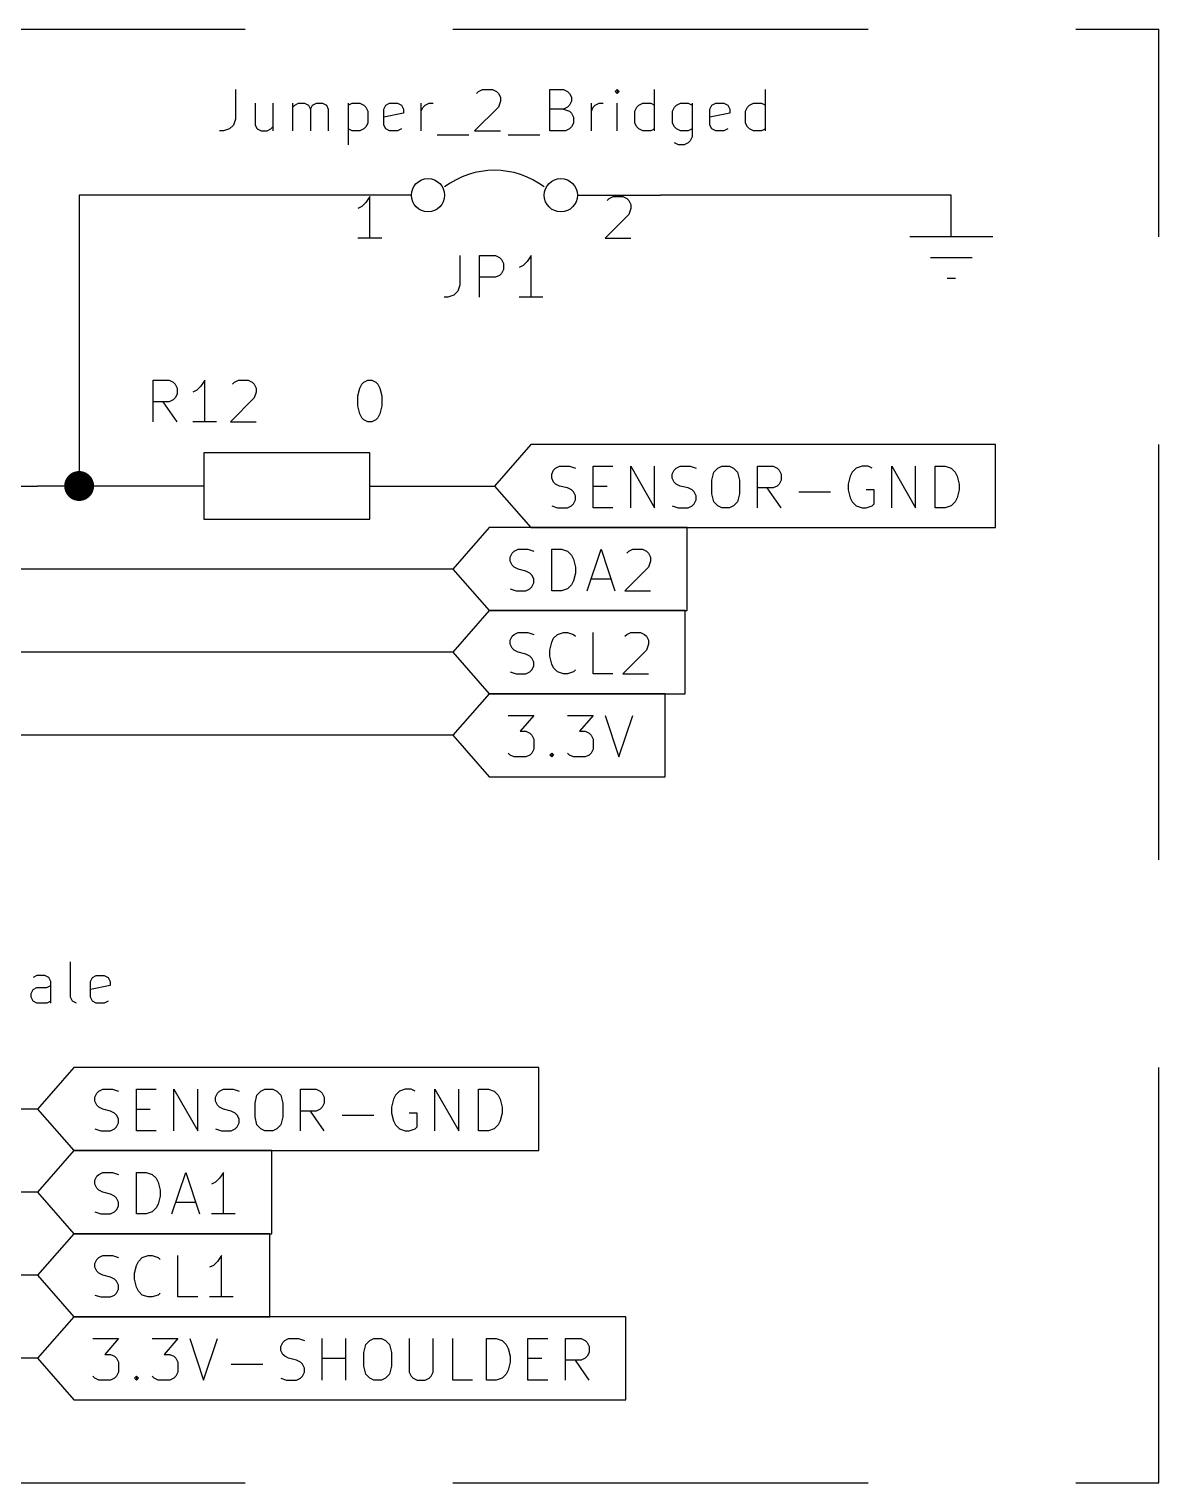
# Model space of a CAD drawing. Extents: x 0.4 to 16.1, y -11.3 to -0.4.
# Drawn here: x 4.84 to 6.2, y -4.05 to -2.3 of the extents above; entities that cross this region are included whole.
import ezdxf

# ---------------------------------------------------------------- set-up
doc = ezdxf.new("R2010")
doc.units = 0
doc.header["$MEASUREMENT"] = 0
doc.linetypes.add('DASHED', pattern=[0.75, 0.5, -0.25])
for name, color, linetype in [('BLUE3', 171, 'CONTINUOUS'), ('CYAN2', 4, 'CONTINUOUS'), ('GREEN3', 91, 'CONTINUOUS'), ('RED2', 1, 'CONTINUOUS'), ('RED3', 11, 'CONTINUOUS')]:
    doc.layers.add(name, color=color, linetype=linetype)

msp = doc.modelspace()

# ---------------------------------------------------------------- linework, layer by layer
at = {"layer": 'BLUE3', "linetype": 'DASHED'}
for p, q in [((3.85, -2.3), (6.2, -2.3)), ((6.2, -4.05), (6.2, -2.3)), ((3.85, -4.05), (6.2, -4.05))]:
    msp.add_line(p, q, dxfattribs=at)
at = {"layer": 'CYAN2', "linetype": 'CONTINUOUS'}
for p, q in [((5.08809, -2.37261), (5.08809, -2.40833)), ((5.37857, -2.37737), (5.38095, -2.375)), ((5.38095, -2.375), (5.38571, -2.37261)), ((5.38571, -2.37261), (5.39762, -2.37261)), ((5.39762, -2.37261), (5.40238, -2.375)), ((5.40238, -2.375), (5.40476, -2.37737)), ((5.40476, -2.37737), (5.40714, -2.38214)), ((5.46667, -2.42261), (5.46667, -2.37261)), ((5.46667, -2.37261), (5.48333, -2.37261)), ((5.48333, -2.37261), (5.48809, -2.375)), ((5.48809, -2.375), (5.49047, -2.37737)), ((5.49047, -2.37737), (5.49285, -2.38214)), ((5.54762, -2.37261), (5.54524, -2.375)), ((5.54524, -2.375), (5.54762, -2.37737)), ((5.55, -2.375), (5.54762, -2.37261)), ((5.54762, -2.37261), (5.54762, -2.37737)), ((5.54762, -2.37737), (5.55, -2.375)), ((5.59285, -2.42261), (5.59285, -2.37261)), ((5.72619, -2.42261), (5.72619, -2.37261)), ((5.1119, -2.38928), (5.1119, -2.41547)), ((5.13333, -2.38928), (5.13333, -2.42261)), ((5.15714, -2.42261), (5.15714, -2.38928)), ((5.15714, -2.39404), (5.15952, -2.39166)), ((5.15952, -2.39166), (5.16428, -2.38928)), ((5.16428, -2.38928), (5.17143, -2.38928)), ((5.17143, -2.38928), (5.17619, -2.39166)), ((5.17619, -2.39166), (5.17857, -2.39642)), ((5.17857, -2.39642), (5.18095, -2.39166)), ((5.17857, -2.39642), (5.17857, -2.42261)), ((5.18095, -2.39166), (5.18571, -2.38928)), ((5.18571, -2.38928), (5.19285, -2.38928)), ((5.19285, -2.38928), (5.19762, -2.39166)), ((5.19762, -2.39166), (5.2, -2.39642)), ((5.2, -2.39642), (5.2, -2.42261)), ((5.22381, -2.38928), (5.22381, -2.43928)), ((5.22381, -2.39166), (5.22857, -2.38928)), ((5.22857, -2.38928), (5.23809, -2.38928)), ((5.23809, -2.38928), (5.24285, -2.39166)), ((5.24285, -2.39166), (5.24524, -2.39404)), ((5.24524, -2.39404), (5.24762, -2.3988)), ((5.26667, -2.39642), (5.26905, -2.39166)), ((5.26667, -2.41547), (5.26667, -2.39642)), ((5.26905, -2.39166), (5.27381, -2.38928)), ((5.27381, -2.38928), (5.28333, -2.38928)), ((5.28333, -2.38928), (5.28809, -2.39166)), ((5.28809, -2.39166), (5.29047, -2.39642)), ((5.29047, -2.39642), (5.29047, -2.40119)), ((5.3119, -2.42261), (5.3119, -2.38928)), ((5.3119, -2.3988), (5.31428, -2.39404)), ((5.31428, -2.39404), (5.31667, -2.39166)), ((5.31667, -2.39166), (5.32143, -2.38928)), ((5.32143, -2.38928), (5.32619, -2.38928)), ((5.40476, -2.39404), (5.37619, -2.42261)), ((5.40714, -2.3869), (5.40476, -2.39404)), ((5.40714, -2.38214), (5.40714, -2.3869)), ((5.48333, -2.39642), (5.46667, -2.39642)), ((5.48809, -2.39404), (5.48333, -2.39642)), ((5.48333, -2.39642), (5.49047, -2.3988)), ((5.49047, -2.39166), (5.48809, -2.39404)), ((5.49285, -2.3869), (5.49047, -2.39166)), ((5.49285, -2.38214), (5.49285, -2.3869)), ((5.51667, -2.42261), (5.51667, -2.38928)), ((5.51667, -2.3988), (5.51905, -2.39404)), ((5.51905, -2.39404), (5.52143, -2.39166)), ((5.52143, -2.39166), (5.52619, -2.38928)), ((5.52619, -2.38928), (5.53095, -2.38928)), ((5.54762, -2.42261), (5.54762, -2.38928)), ((5.56905, -2.3988), (5.57143, -2.39404)), ((5.57143, -2.39404), (5.57381, -2.39166)), ((5.57381, -2.39166), (5.57857, -2.38928)), ((5.57857, -2.38928), (5.58809, -2.38928)), ((5.58809, -2.38928), (5.59285, -2.39166)), ((5.61428, -2.3988), (5.61667, -2.39404)), ((5.61667, -2.39404), (5.61905, -2.39166)), ((5.61905, -2.39166), (5.62381, -2.38928)), ((5.62381, -2.38928), (5.63333, -2.38928)), ((5.63333, -2.38928), (5.63809, -2.39166)), ((5.63809, -2.38928), (5.63809, -2.42976)), ((5.65952, -2.39642), (5.6619, -2.39166)), ((5.65952, -2.41547), (5.65952, -2.39642)), ((5.6619, -2.39166), (5.66667, -2.38928)), ((5.66667, -2.38928), (5.67619, -2.38928)), ((5.67619, -2.38928), (5.68095, -2.39166)), ((5.68095, -2.39166), (5.68333, -2.39642)), ((5.68333, -2.39642), (5.68333, -2.40119)), ((5.70238, -2.3988), (5.70476, -2.39404)), ((5.70476, -2.39404), (5.70714, -2.39166)), ((5.70714, -2.39166), (5.7119, -2.38928)), ((5.7119, -2.38928), (5.72143, -2.38928)), ((5.72143, -2.38928), (5.72619, -2.39166)), ((5.08809, -2.40833), (5.08571, -2.41547)), ((5.24762, -2.41309), (5.24524, -2.41785)), ((5.24762, -2.3988), (5.24762, -2.41309)), ((5.29047, -2.40119), (5.26667, -2.40594)), ((5.49047, -2.3988), (5.49285, -2.40119)), ((5.49285, -2.40119), (5.49524, -2.40594)), ((5.49524, -2.41309), (5.49285, -2.41785)), ((5.49524, -2.40594), (5.49524, -2.41309)), ((5.56905, -2.41309), (5.56905, -2.3988)), ((5.57143, -2.41785), (5.56905, -2.41309)), ((5.61428, -2.41309), (5.61428, -2.3988)), ((5.61667, -2.41785), (5.61428, -2.41309)), ((5.68333, -2.40119), (5.65952, -2.40594)), ((5.70238, -2.41309), (5.70238, -2.3988)), ((5.70476, -2.41785), (5.70238, -2.41309)), ((5.07381, -2.42261), (5.06905, -2.42261)), ((5.08095, -2.42023), (5.07381, -2.42261)), ((5.08571, -2.41547), (5.08095, -2.42023)), ((5.1119, -2.41547), (5.11428, -2.42023)), ((5.11428, -2.42023), (5.11905, -2.42261)), ((5.11905, -2.42261), (5.12619, -2.42261)), ((5.12619, -2.42261), (5.13095, -2.42023)), ((5.13095, -2.42023), (5.13333, -2.41785)), ((5.22857, -2.42261), (5.22381, -2.42023)), ((5.23809, -2.42261), (5.22857, -2.42261)), ((5.24285, -2.42023), (5.23809, -2.42261)), ((5.24524, -2.41785), (5.24285, -2.42023)), ((5.26905, -2.42023), (5.26667, -2.41547)), ((5.27381, -2.42261), (5.26905, -2.42023)), ((5.28333, -2.42261), (5.27381, -2.42261)), ((5.28809, -2.42023), (5.28333, -2.42261)), ((5.33095, -2.42737), (5.36905, -2.42737)), ((5.37619, -2.42261), (5.40714, -2.42261)), ((5.41667, -2.42737), (5.45476, -2.42737)), ((5.48571, -2.42261), (5.46667, -2.42261)), ((5.49047, -2.42023), (5.48571, -2.42261)), ((5.49285, -2.41785), (5.49047, -2.42023)), ((5.57381, -2.42023), (5.57143, -2.41785)), ((5.57857, -2.42261), (5.57381, -2.42023)), ((5.58809, -2.42261), (5.57857, -2.42261)), ((5.59285, -2.42023), (5.58809, -2.42261)), ((5.61905, -2.42023), (5.61667, -2.41785)), ((5.62381, -2.42261), (5.61905, -2.42023)), ((5.63333, -2.42261), (5.62381, -2.42261)), ((5.63809, -2.42023), (5.63333, -2.42261)), ((5.63809, -2.42976), (5.63571, -2.43452)), ((5.6619, -2.42023), (5.65952, -2.41547)), ((5.66667, -2.42261), (5.6619, -2.42023)), ((5.67619, -2.42261), (5.66667, -2.42261)), ((5.68095, -2.42023), (5.67619, -2.42261)), ((5.70714, -2.42023), (5.70476, -2.41785)), ((5.7119, -2.42261), (5.70714, -2.42023)), ((5.72143, -2.42261), (5.7119, -2.42261)), ((5.72619, -2.42023), (5.72143, -2.42261)), ((5.62143, -2.43928), (5.61667, -2.4369)), ((5.62857, -2.43928), (5.62143, -2.43928)), ((5.63333, -2.4369), (5.62857, -2.43928)), ((5.63571, -2.43452), (5.63333, -2.4369)), ((5.35833, -2.57261), (5.35833, -2.60833)), ((5.38214, -2.62261), (5.38214, -2.57261)), ((5.38214, -2.57261), (5.40119, -2.57261)), ((5.40119, -2.57261), (5.40595, -2.575)), ((5.40595, -2.575), (5.40833, -2.57737)), ((5.40833, -2.57737), (5.41071, -2.58214)), ((5.41071, -2.58928), (5.40833, -2.59404)), ((5.41071, -2.58214), (5.41071, -2.58928)), ((5.43452, -2.58452), (5.42976, -2.5869)), ((5.43928, -2.57976), (5.43452, -2.58452)), ((5.44405, -2.57261), (5.43928, -2.57976)), ((5.44405, -2.62261), (5.44405, -2.57261)), ((5.40119, -2.5988), (5.38214, -2.5988)), ((5.40595, -2.59642), (5.40119, -2.5988)), ((5.40833, -2.59404), (5.40595, -2.59642)), ((5.34405, -2.62261), (5.33928, -2.62261)), ((5.35119, -2.62023), (5.34405, -2.62261)), ((5.35595, -2.61547), (5.35119, -2.62023)), ((5.35833, -2.60833), (5.35595, -2.61547)), ((5.45833, -2.62261), (5.42976, -2.62261)), ((4.98928, -2.77261), (4.98928, -2.72261)), ((4.98928, -2.72261), (5.00833, -2.72261)), ((5.00833, -2.72261), (5.01309, -2.725)), ((5.01309, -2.725), (5.01547, -2.72737)), ((5.01547, -2.72737), (5.01785, -2.73214)), ((5.04643, -2.72976), (5.04167, -2.73452)), ((5.05119, -2.72261), (5.04643, -2.72976)), ((5.05119, -2.77261), (5.05119, -2.72261)), ((5.08452, -2.72737), (5.0869, -2.725)), ((5.0869, -2.725), (5.09167, -2.72261)), ((5.09167, -2.72261), (5.10357, -2.72261)), ((5.10357, -2.72261), (5.10833, -2.725)), ((5.10833, -2.725), (5.11071, -2.72737)), ((5.11071, -2.72737), (5.11309, -2.73214)), ((5.23809, -2.73214), (5.24047, -2.72737)), ((5.24047, -2.72737), (5.24285, -2.725)), ((5.24285, -2.725), (5.24762, -2.72261)), ((5.24762, -2.72261), (5.25238, -2.72261)), ((5.25238, -2.72261), (5.25714, -2.725)), ((5.25714, -2.725), (5.25952, -2.72737)), ((5.25952, -2.72737), (5.2619, -2.73214)), ((5.01309, -2.74642), (5.00833, -2.7488)), ((5.01547, -2.74404), (5.01309, -2.74642)), ((5.01785, -2.73928), (5.01547, -2.74404)), ((5.01785, -2.73214), (5.01785, -2.73928)), ((5.04167, -2.73452), (5.0369, -2.7369)), ((5.11071, -2.74404), (5.08214, -2.77261)), ((5.11309, -2.7369), (5.11071, -2.74404)), ((5.11309, -2.73214), (5.11309, -2.7369)), ((5.23571, -2.74166), (5.23809, -2.73214)), ((5.23571, -2.75357), (5.23571, -2.74166)), ((5.2619, -2.73214), (5.26428, -2.74166)), ((5.26428, -2.74166), (5.26428, -2.75357)), ((5.00833, -2.7488), (4.98928, -2.7488)), ((5.01785, -2.77261), (5.00119, -2.7488)), ((5.23809, -2.76309), (5.23571, -2.75357)), ((5.24047, -2.76785), (5.23809, -2.76309)), ((5.2619, -2.76309), (5.25952, -2.76785)), ((5.26428, -2.75357), (5.2619, -2.76309)), ((5.06547, -2.77261), (5.0369, -2.77261)), ((5.08214, -2.77261), (5.11309, -2.77261)), ((5.24285, -2.77023), (5.24047, -2.76785)), ((5.24762, -2.77261), (5.24285, -2.77023)), ((5.25238, -2.77261), (5.24762, -2.77261)), ((5.25714, -2.77023), (5.25238, -2.77261)), ((5.25952, -2.76785), (5.25714, -2.77023)), ((4.88973, -3.46547), (4.88973, -3.42262)), ((4.84925, -3.43928), (4.84449, -3.44167)), ((4.85878, -3.43928), (4.84925, -3.43928)), ((4.86354, -3.44167), (4.85878, -3.43928)), ((4.86592, -3.44643), (4.86354, -3.44167)), ((4.86592, -3.47262), (4.86592, -3.44643)), ((4.91354, -3.44643), (4.91592, -3.44167)), ((4.91354, -3.46547), (4.91354, -3.44643)), ((4.91592, -3.44167), (4.92068, -3.43928)), ((4.92068, -3.43928), (4.9302, -3.43928)), ((4.9302, -3.43928), (4.93496, -3.44167)), ((4.93496, -3.44167), (4.93735, -3.44643)), ((4.93735, -3.44643), (4.93735, -3.45119)), ((4.84211, -3.46071), (4.84449, -3.45595)), ((4.84211, -3.46547), (4.84211, -3.46071)), ((4.84449, -3.45595), (4.84925, -3.45357)), ((4.84925, -3.45357), (4.86116, -3.45357)), ((4.86116, -3.45357), (4.86592, -3.45119)), ((4.93735, -3.45119), (4.91354, -3.45595)), ((4.84449, -3.47024), (4.84211, -3.46547)), ((4.84925, -3.47262), (4.84449, -3.47024)), ((4.86116, -3.47262), (4.84925, -3.47262)), ((4.86592, -3.47024), (4.86116, -3.47262)), ((4.89211, -3.47024), (4.88973, -3.46547)), ((4.89687, -3.47262), (4.89211, -3.47024)), ((4.91592, -3.47024), (4.91354, -3.46547)), ((4.92068, -3.47262), (4.91592, -3.47024)), ((4.9302, -3.47262), (4.92068, -3.47262)), ((4.93496, -3.47024), (4.9302, -3.47262))]:
    msp.add_line(p, q, dxfattribs=at)
at = {"layer": 'GREEN3', "linetype": 'CONTINUOUS'}
for p, q in [((4.9, -2.5), (4.9, -2.85)), ((5.2, -2.5), (4.9, -2.5)), ((5.95, -2.5), (5.6, -2.5)), ((4.9, -2.85), (4.85, -2.85)), ((5, -2.85), (4.9, -2.85)), ((5.3, -2.85), (5.4, -2.85)), ((5.35, -2.95), (4.55, -2.95)), ((5.35, -3.05), (4.55, -3.05)), ((5.35, -3.15), (4.55, -3.15)), ((4.85, -3.6), (4.55, -3.6)), ((4.85, -3.7), (4.55, -3.7)), ((4.85, -3.8), (4.55, -3.8)), ((4.85, -3.9), (4.55, -3.9))]:
    msp.add_line(p, q, dxfattribs=at)
at = {"layer": 'GREEN3', "const_width": 0.018}
msp.add_lwpolyline([(4.891, -2.85, 1), (4.909, -2.85, 1)], format="xyb", close=True, dxfattribs=at)
at = {"layer": 'RED2', "linetype": 'CONTINUOUS'}
for p, q in [((5.3, -2.5), (5.2, -2.5)), ((5.5, -2.5), (5.6, -2.5)), ((5.95, -2.55), (5.95, -2.5)), ((6, -2.55), (5.9, -2.55)), ((5.925, -2.575), (5.975, -2.575)), ((5.945, -2.6), (5.955, -2.6)), ((5.44375, -2.79998), (5.4, -2.85)), ((6.0033, -2.79998), (5.44375, -2.79998)), ((6.0033, -2.85), (6.0033, -2.79998)), ((5.05, -2.81), (5.05, -2.89)), ((5.25, -2.81), (5.05, -2.81)), ((5.25, -2.89), (5.25, -2.81)), ((5.4689, -2.83572), (5.47128, -2.83095)), ((5.47128, -2.83095), (5.47366, -2.82857)), ((5.47366, -2.82857), (5.47843, -2.82619)), ((5.47843, -2.82619), (5.49033, -2.82619)), ((5.49033, -2.82619), (5.49747, -2.82857)), ((5.5189, -2.87619), (5.5189, -2.82619)), ((5.5189, -2.82619), (5.54271, -2.82619)), ((5.56414, -2.87619), (5.56414, -2.82619)), ((5.56414, -2.82619), (5.59271, -2.87619)), ((5.59271, -2.87619), (5.59271, -2.82619)), ((5.61414, -2.83572), (5.61652, -2.83095)), ((5.61652, -2.83095), (5.6189, -2.82857)), ((5.6189, -2.82857), (5.62366, -2.82619)), ((5.62366, -2.82619), (5.63557, -2.82619)), ((5.63557, -2.82619), (5.64271, -2.82857)), ((5.66176, -2.84286), (5.66414, -2.83333)), ((5.66414, -2.83333), (5.6689, -2.82857)), ((5.6689, -2.82857), (5.67366, -2.82619)), ((5.67366, -2.82619), (5.68319, -2.82619)), ((5.68319, -2.82619), (5.68795, -2.82857)), ((5.68795, -2.82857), (5.69271, -2.83333)), ((5.69271, -2.83333), (5.69509, -2.84286)), ((5.71652, -2.87619), (5.71652, -2.82619)), ((5.71652, -2.82619), (5.73557, -2.82619)), ((5.73557, -2.82619), (5.74033, -2.82857)), ((5.74033, -2.82857), (5.74271, -2.83095)), ((5.74271, -2.83095), (5.74509, -2.83572)), ((5.8308, -2.83333), (5.82843, -2.8381)), ((5.83557, -2.82857), (5.8308, -2.83333)), ((5.84271, -2.82619), (5.83557, -2.82857)), ((5.84985, -2.82619), (5.84271, -2.82619)), ((5.85461, -2.82857), (5.84985, -2.82619)), ((5.87843, -2.87619), (5.87843, -2.82619)), ((5.87843, -2.82619), (5.907, -2.87619)), ((5.907, -2.87619), (5.907, -2.82619)), ((5.9308, -2.87619), (5.9308, -2.82619)), ((5.9308, -2.82619), (5.94271, -2.82619)), ((5.94271, -2.82619), (5.94985, -2.82857)), ((5.94985, -2.82857), (5.95461, -2.83333)), ((5.95461, -2.83333), (5.957, -2.8381)), ((4.8, -2.85), (4.85, -2.85)), ((4.8, -2.85), (4.85, -2.85)), ((5.05, -2.85), (5, -2.85)), ((5.25, -2.85), (5.3, -2.85)), ((5.4, -2.85), (5.44375, -2.90002)), ((5.4689, -2.84048), (5.4689, -2.83572)), ((5.47128, -2.84524), (5.4689, -2.84048)), ((5.47366, -2.84762), (5.47128, -2.84524)), ((5.47843, -2.85), (5.47366, -2.84762)), ((5.48795, -2.85238), (5.47843, -2.85)), ((5.49271, -2.85476), (5.48795, -2.85238)), ((5.5189, -2.85), (5.53557, -2.85)), ((5.61414, -2.84048), (5.61414, -2.83572)), ((5.61652, -2.84524), (5.61414, -2.84048)), ((5.6189, -2.84762), (5.61652, -2.84524)), ((5.62366, -2.85), (5.6189, -2.84762)), ((5.63319, -2.85238), (5.62366, -2.85)), ((5.63795, -2.85476), (5.63319, -2.85238)), ((5.66176, -2.85952), (5.66176, -2.84286)), ((5.69509, -2.84286), (5.69509, -2.85952)), ((5.73557, -2.85238), (5.71652, -2.85238)), ((5.74509, -2.87619), (5.72843, -2.85238)), ((5.74033, -2.85), (5.73557, -2.85238)), ((5.74271, -2.84762), (5.74033, -2.85)), ((5.74509, -2.84286), (5.74271, -2.84762)), ((5.74509, -2.83572), (5.74509, -2.84286)), ((5.82843, -2.8381), (5.82604, -2.84762)), ((5.82604, -2.84762), (5.82604, -2.85476)), ((5.957, -2.8381), (5.95938, -2.84762)), ((5.95938, -2.84762), (5.95938, -2.85476)), ((6.0033, -2.90002), (6.0033, -2.85)), ((5.49509, -2.85715), (5.49271, -2.85476)), ((5.49747, -2.86191), (5.49509, -2.85715)), ((5.49509, -2.87143), (5.49747, -2.86667)), ((5.49747, -2.86667), (5.49747, -2.86191)), ((5.64033, -2.85715), (5.63795, -2.85476)), ((5.64271, -2.86191), (5.64033, -2.85715)), ((5.64033, -2.87143), (5.64271, -2.86667)), ((5.64271, -2.86667), (5.64271, -2.86191)), ((5.66414, -2.86905), (5.66176, -2.85952)), ((5.6689, -2.87381), (5.66414, -2.86905)), ((5.69271, -2.86905), (5.68795, -2.87381)), ((5.69509, -2.85952), (5.69271, -2.86905)), ((5.76652, -2.85715), (5.80461, -2.85715)), ((5.82604, -2.85476), (5.82843, -2.86429)), ((5.82843, -2.86429), (5.8308, -2.86905)), ((5.8308, -2.86905), (5.83557, -2.87381)), ((5.857, -2.85476), (5.84747, -2.85476)), ((5.857, -2.87143), (5.857, -2.85476)), ((5.95461, -2.86905), (5.94985, -2.87381)), ((5.957, -2.86429), (5.95461, -2.86905)), ((5.95938, -2.85476), (5.957, -2.86429)), ((5.4689, -2.87381), (5.47604, -2.87619)), ((5.47604, -2.87619), (5.48795, -2.87619)), ((5.48795, -2.87619), (5.49271, -2.87381)), ((5.49271, -2.87381), (5.49509, -2.87143)), ((5.54271, -2.87619), (5.5189, -2.87619)), ((5.61414, -2.87381), (5.62128, -2.87619)), ((5.62128, -2.87619), (5.63319, -2.87619)), ((5.63319, -2.87619), (5.63795, -2.87381)), ((5.63795, -2.87381), (5.64033, -2.87143)), ((5.67366, -2.87619), (5.6689, -2.87381)), ((5.68319, -2.87619), (5.67366, -2.87619)), ((5.68795, -2.87381), (5.68319, -2.87619)), ((5.83557, -2.87381), (5.84271, -2.87619)), ((5.84271, -2.87619), (5.84747, -2.87619)), ((5.84747, -2.87619), (5.85461, -2.87381)), ((5.85461, -2.87381), (5.857, -2.87143)), ((5.94271, -2.87619), (5.9308, -2.87619)), ((5.94985, -2.87381), (5.94271, -2.87619)), ((5.05, -2.89), (5.25, -2.89)), ((5.39375, -2.89998), (5.35, -2.95)), ((5.63187, -2.89998), (5.39375, -2.89998)), ((5.44375, -2.90002), (6.0033, -2.90002)), ((5.63187, -2.95), (5.63187, -2.89998)), ((5.4189, -2.93572), (5.42128, -2.93095)), ((5.4189, -2.94048), (5.4189, -2.93572)), ((5.42128, -2.93095), (5.42366, -2.92857)), ((5.42366, -2.92857), (5.42843, -2.92619)), ((5.42843, -2.92619), (5.44033, -2.92619)), ((5.44033, -2.92619), (5.44747, -2.92857)), ((5.4689, -2.97619), (5.4689, -2.92619)), ((5.4689, -2.92619), (5.4808, -2.92619)), ((5.4808, -2.92619), (5.48795, -2.92857)), ((5.48795, -2.92857), (5.49271, -2.93333)), ((5.49271, -2.93333), (5.49509, -2.9381)), ((5.49509, -2.9381), (5.49747, -2.94762)), ((5.51176, -2.97619), (5.52843, -2.92619)), ((5.52843, -2.92619), (5.54509, -2.97619)), ((5.55938, -2.93095), (5.56176, -2.92857)), ((5.56176, -2.92857), (5.56652, -2.92619)), ((5.56652, -2.92619), (5.57843, -2.92619)), ((5.57843, -2.92619), (5.58319, -2.92857)), ((5.58319, -2.92857), (5.58557, -2.93095)), ((5.58557, -2.93095), (5.58795, -2.93572)), ((5.58795, -2.93572), (5.58795, -2.94048)), ((5.35, -2.95), (5.39375, -3.00002)), ((5.42128, -2.94524), (5.4189, -2.94048)), ((5.42366, -2.94762), (5.42128, -2.94524)), ((5.42843, -2.95), (5.42366, -2.94762)), ((5.43795, -2.95238), (5.42843, -2.95)), ((5.44271, -2.95476), (5.43795, -2.95238)), ((5.44509, -2.95715), (5.44271, -2.95476)), ((5.44747, -2.96191), (5.44509, -2.95715)), ((5.49747, -2.95476), (5.49509, -2.96429)), ((5.49747, -2.94762), (5.49747, -2.95476)), ((5.58557, -2.94762), (5.557, -2.97619)), ((5.58795, -2.94048), (5.58557, -2.94762)), ((5.63187, -3.00002), (5.63187, -2.95)), ((5.4189, -2.97381), (5.42604, -2.97619)), ((5.43795, -2.97619), (5.44271, -2.97381)), ((5.44271, -2.97381), (5.44509, -2.97143)), ((5.44509, -2.97143), (5.44747, -2.96667)), ((5.44747, -2.96667), (5.44747, -2.96191)), ((5.48795, -2.97381), (5.4808, -2.97619)), ((5.49271, -2.96905), (5.48795, -2.97381)), ((5.49509, -2.96429), (5.49271, -2.96905)), ((5.51652, -2.96191), (5.54033, -2.96191)), ((5.42604, -2.97619), (5.43795, -2.97619)), ((5.4808, -2.97619), (5.4689, -2.97619)), ((5.557, -2.97619), (5.58795, -2.97619)), ((5.39375, -2.99998), (5.35, -3.05)), ((5.62948, -2.99998), (5.39375, -2.99998)), ((5.39375, -3.00002), (5.63187, -3.00002)), ((5.62948, -3.05), (5.62948, -2.99998)), ((5.42366, -3.02857), (5.42843, -3.02619)), ((5.42843, -3.02619), (5.44033, -3.02619)), ((5.44033, -3.02619), (5.44747, -3.02857)), ((5.47604, -3.02857), (5.48319, -3.02619)), ((5.48319, -3.02619), (5.48795, -3.02619)), ((5.48795, -3.02619), (5.49509, -3.02857)), ((5.5189, -3.07619), (5.5189, -3.02619)), ((5.55938, -3.02857), (5.56414, -3.02619)), ((5.56414, -3.02619), (5.57604, -3.02619)), ((5.57604, -3.02619), (5.5808, -3.02857)), ((5.4189, -3.03572), (5.42128, -3.03095)), ((5.4189, -3.04048), (5.4189, -3.03572)), ((5.42128, -3.04524), (5.4189, -3.04048)), ((5.42128, -3.03095), (5.42366, -3.02857)), ((5.46652, -3.04762), (5.4689, -3.0381)), ((5.4689, -3.0381), (5.47128, -3.03333)), ((5.47128, -3.03333), (5.47604, -3.02857)), ((5.49509, -3.02857), (5.49747, -3.03095)), ((5.557, -3.03095), (5.55938, -3.02857)), ((5.5808, -3.02857), (5.58319, -3.03095)), ((5.58319, -3.03095), (5.58557, -3.03572)), ((5.58557, -3.04048), (5.58319, -3.04762)), ((5.58557, -3.03572), (5.58557, -3.04048)), ((5.35, -3.05), (5.39375, -3.10002)), ((5.42366, -3.04762), (5.42128, -3.04524)), ((5.42843, -3.05), (5.42366, -3.04762)), ((5.43795, -3.05238), (5.42843, -3.05)), ((5.44271, -3.05476), (5.43795, -3.05238)), ((5.44509, -3.05715), (5.44271, -3.05476)), ((5.44747, -3.06191), (5.44509, -3.05715)), ((5.44747, -3.06667), (5.44747, -3.06191)), ((5.46652, -3.05476), (5.46652, -3.04762)), ((5.4689, -3.06429), (5.46652, -3.05476)), ((5.58319, -3.04762), (5.55461, -3.07619)), ((5.62948, -3.10002), (5.62948, -3.05)), ((5.4189, -3.07381), (5.42604, -3.07619)), ((5.42604, -3.07619), (5.43795, -3.07619)), ((5.43795, -3.07619), (5.44271, -3.07381)), ((5.44271, -3.07381), (5.44509, -3.07143)), ((5.44509, -3.07143), (5.44747, -3.06667)), ((5.47128, -3.06905), (5.4689, -3.06429)), ((5.47604, -3.07381), (5.47128, -3.06905)), ((5.48319, -3.07619), (5.47604, -3.07381)), ((5.48795, -3.07619), (5.48319, -3.07619)), ((5.49509, -3.07381), (5.48795, -3.07619)), ((5.49747, -3.07143), (5.49509, -3.07381)), ((5.54271, -3.07619), (5.5189, -3.07619)), ((5.55461, -3.07619), (5.58557, -3.07619)), ((5.39375, -3.09998), (5.35, -3.15)), ((5.60568, -3.09998), (5.39375, -3.09998)), ((5.39375, -3.10002), (5.62948, -3.10002)), ((5.60568, -3.15), (5.60568, -3.09998)), ((5.41652, -3.12619), (5.44747, -3.12619)), ((5.44747, -3.12619), (5.4308, -3.14524)), ((5.48795, -3.12619), (5.5189, -3.12619)), ((5.5189, -3.12619), (5.50223, -3.14524)), ((5.53319, -3.12619), (5.54985, -3.17619)), ((5.54985, -3.17619), (5.56652, -3.12619)), ((5.35, -3.15), (5.39375, -3.20002)), ((5.4308, -3.14524), (5.43795, -3.14524)), ((5.43795, -3.14524), (5.44271, -3.14762)), ((5.44271, -3.14762), (5.44509, -3.15)), ((5.44509, -3.15), (5.44747, -3.15476)), ((5.50223, -3.14524), (5.50938, -3.14524)), ((5.50938, -3.14524), (5.51414, -3.14762)), ((5.51414, -3.14762), (5.51652, -3.15)), ((5.51652, -3.15), (5.5189, -3.15476)), ((5.60568, -3.20002), (5.60568, -3.15)), ((5.44747, -3.16667), (5.44509, -3.17143)), ((5.44747, -3.15476), (5.44747, -3.16667)), ((5.5189, -3.16667), (5.51652, -3.17143)), ((5.5189, -3.15476), (5.5189, -3.16667)), ((5.4189, -3.17381), (5.41652, -3.17143)), ((5.42366, -3.17619), (5.4189, -3.17381)), ((5.43795, -3.17619), (5.42366, -3.17619)), ((5.44271, -3.17381), (5.43795, -3.17619)), ((5.44509, -3.17143), (5.44271, -3.17381)), ((5.46652, -3.17381), (5.4689, -3.17143)), ((5.4689, -3.17619), (5.46652, -3.17381)), ((5.4689, -3.17143), (5.47128, -3.17381)), ((5.4689, -3.17143), (5.4689, -3.17619)), ((5.47128, -3.17381), (5.4689, -3.17619)), ((5.49033, -3.17381), (5.48795, -3.17143)), ((5.49509, -3.17619), (5.49033, -3.17381)), ((5.50938, -3.17619), (5.49509, -3.17619)), ((5.51414, -3.17381), (5.50938, -3.17619)), ((5.51652, -3.17143), (5.51414, -3.17381)), ((5.39375, -3.20002), (5.60568, -3.20002)), ((4.89375, -3.54998), (4.85, -3.6)), ((5.4533, -3.54998), (4.89375, -3.54998)), ((5.4533, -3.6), (5.4533, -3.54998)), ((4.9189, -3.58572), (4.92128, -3.58095)), ((4.9189, -3.59048), (4.9189, -3.58572)), ((4.92128, -3.58095), (4.92366, -3.57857)), ((4.92366, -3.57857), (4.92843, -3.57619)), ((4.92843, -3.57619), (4.94033, -3.57619)), ((4.94033, -3.57619), (4.94747, -3.57857)), ((4.9689, -3.62619), (4.9689, -3.57619)), ((4.9689, -3.57619), (4.99271, -3.57619)), ((5.01414, -3.62619), (5.01414, -3.57619)), ((5.01414, -3.57619), (5.04271, -3.62619)), ((5.04271, -3.62619), (5.04271, -3.57619)), ((5.06414, -3.58572), (5.06652, -3.58095)), ((5.06414, -3.59048), (5.06414, -3.58572)), ((5.06652, -3.58095), (5.0689, -3.57857)), ((5.0689, -3.57857), (5.07366, -3.57619)), ((5.07366, -3.57619), (5.08557, -3.57619)), ((5.08557, -3.57619), (5.09271, -3.57857)), ((5.11176, -3.59286), (5.11414, -3.58333)), ((5.11414, -3.58333), (5.1189, -3.57857)), ((5.1189, -3.57857), (5.12366, -3.57619)), ((5.12366, -3.57619), (5.13319, -3.57619)), ((5.13319, -3.57619), (5.13795, -3.57857)), ((5.13795, -3.57857), (5.14271, -3.58333)), ((5.14271, -3.58333), (5.14509, -3.59286)), ((5.16652, -3.62619), (5.16652, -3.57619)), ((5.16652, -3.57619), (5.18557, -3.57619)), ((5.18557, -3.57619), (5.19033, -3.57857)), ((5.19033, -3.57857), (5.19271, -3.58095)), ((5.19271, -3.58095), (5.19509, -3.58572)), ((5.19509, -3.58572), (5.19509, -3.59286)), ((5.2808, -3.58333), (5.27843, -3.5881)), ((5.28557, -3.57857), (5.2808, -3.58333)), ((5.29271, -3.57619), (5.28557, -3.57857)), ((5.29985, -3.57619), (5.29271, -3.57619)), ((5.30461, -3.57857), (5.29985, -3.57619)), ((5.32843, -3.62619), (5.32843, -3.57619)), ((5.32843, -3.57619), (5.357, -3.62619)), ((5.357, -3.62619), (5.357, -3.57619)), ((5.3808, -3.62619), (5.3808, -3.57619)), ((5.3808, -3.57619), (5.39271, -3.57619)), ((5.39271, -3.57619), (5.39985, -3.57857)), ((5.39985, -3.57857), (5.40461, -3.58333)), ((5.40461, -3.58333), (5.407, -3.5881)), ((4.85, -3.6), (4.89375, -3.65002)), ((4.92128, -3.59524), (4.9189, -3.59048)), ((4.92366, -3.59762), (4.92128, -3.59524)), ((4.92843, -3.6), (4.92366, -3.59762)), ((4.93795, -3.60238), (4.92843, -3.6)), ((4.94271, -3.60476), (4.93795, -3.60238)), ((4.94509, -3.60715), (4.94271, -3.60476)), ((4.9689, -3.6), (4.98557, -3.6)), ((5.06652, -3.59524), (5.06414, -3.59048)), ((5.0689, -3.59762), (5.06652, -3.59524)), ((5.07366, -3.6), (5.0689, -3.59762)), ((5.08319, -3.60238), (5.07366, -3.6)), ((5.08795, -3.60476), (5.08319, -3.60238)), ((5.09033, -3.60715), (5.08795, -3.60476)), ((5.11176, -3.60952), (5.11176, -3.59286)), ((5.14509, -3.59286), (5.14509, -3.60952)), ((5.18557, -3.60238), (5.16652, -3.60238)), ((5.19509, -3.62619), (5.17843, -3.60238)), ((5.19033, -3.6), (5.18557, -3.60238)), ((5.19271, -3.59762), (5.19033, -3.6)), ((5.19509, -3.59286), (5.19271, -3.59762)), ((5.27843, -3.5881), (5.27604, -3.59762)), ((5.27604, -3.59762), (5.27604, -3.60476)), ((5.27604, -3.60476), (5.27843, -3.61429)), ((5.307, -3.60476), (5.29747, -3.60476)), ((5.307, -3.62143), (5.307, -3.60476)), ((5.407, -3.5881), (5.40938, -3.59762)), ((5.40938, -3.60476), (5.407, -3.61429)), ((5.40938, -3.59762), (5.40938, -3.60476)), ((5.4533, -3.65002), (5.4533, -3.6)), ((4.94271, -3.62381), (4.94509, -3.62143)), ((4.94747, -3.61191), (4.94509, -3.60715)), ((4.94509, -3.62143), (4.94747, -3.61667)), ((4.94747, -3.61667), (4.94747, -3.61191)), ((5.08795, -3.62381), (5.09033, -3.62143)), ((5.09271, -3.61191), (5.09033, -3.60715)), ((5.09033, -3.62143), (5.09271, -3.61667)), ((5.09271, -3.61667), (5.09271, -3.61191)), ((5.11414, -3.61905), (5.11176, -3.60952)), ((5.1189, -3.62381), (5.11414, -3.61905)), ((5.14271, -3.61905), (5.13795, -3.62381)), ((5.14509, -3.60952), (5.14271, -3.61905)), ((5.21652, -3.60715), (5.25461, -3.60715)), ((5.27843, -3.61429), (5.2808, -3.61905)), ((5.2808, -3.61905), (5.28557, -3.62381)), ((5.30461, -3.62381), (5.307, -3.62143)), ((5.40461, -3.61905), (5.39985, -3.62381)), ((5.407, -3.61429), (5.40461, -3.61905)), ((4.9189, -3.62381), (4.92604, -3.62619)), ((4.92604, -3.62619), (4.93795, -3.62619)), ((4.93795, -3.62619), (4.94271, -3.62381)), ((4.99271, -3.62619), (4.9689, -3.62619)), ((5.06414, -3.62381), (5.07128, -3.62619)), ((5.07128, -3.62619), (5.08319, -3.62619)), ((5.08319, -3.62619), (5.08795, -3.62381)), ((5.12366, -3.62619), (5.1189, -3.62381)), ((5.13319, -3.62619), (5.12366, -3.62619)), ((5.13795, -3.62381), (5.13319, -3.62619)), ((5.28557, -3.62381), (5.29271, -3.62619)), ((5.29271, -3.62619), (5.29747, -3.62619)), ((5.29747, -3.62619), (5.30461, -3.62381)), ((5.39271, -3.62619), (5.3808, -3.62619)), ((5.39985, -3.62381), (5.39271, -3.62619)), ((4.89375, -3.64998), (4.85, -3.7)), ((5.13187, -3.64998), (4.89375, -3.64998)), ((4.89375, -3.65002), (5.4533, -3.65002)), ((5.13187, -3.7), (5.13187, -3.64998)), ((4.9189, -3.68572), (4.92128, -3.68095)), ((4.9189, -3.69048), (4.9189, -3.68572)), ((4.92128, -3.69524), (4.9189, -3.69048)), ((4.92128, -3.68095), (4.92366, -3.67857)), ((4.92366, -3.67857), (4.92843, -3.67619)), ((4.92843, -3.67619), (4.94033, -3.67619)), ((4.94033, -3.67619), (4.94747, -3.67857)), ((4.9689, -3.72619), (4.9689, -3.67619)), ((4.9689, -3.67619), (4.9808, -3.67619)), ((4.9808, -3.67619), (4.98795, -3.67857)), ((4.98795, -3.67857), (4.99271, -3.68333)), ((4.99271, -3.68333), (4.99509, -3.6881)), ((4.99509, -3.6881), (4.99747, -3.69762)), ((5.01176, -3.72619), (5.02843, -3.67619)), ((5.02843, -3.67619), (5.04509, -3.72619)), ((5.06414, -3.6881), (5.05938, -3.69048)), ((5.0689, -3.68333), (5.06414, -3.6881)), ((5.07366, -3.67619), (5.0689, -3.68333)), ((5.07366, -3.72619), (5.07366, -3.67619)), ((4.85, -3.7), (4.89375, -3.75002)), ((4.92366, -3.69762), (4.92128, -3.69524)), ((4.92843, -3.7), (4.92366, -3.69762)), ((4.93795, -3.70238), (4.92843, -3.7)), ((4.94271, -3.70476), (4.93795, -3.70238)), ((4.94509, -3.70715), (4.94271, -3.70476)), ((4.94747, -3.71191), (4.94509, -3.70715)), ((4.99747, -3.70476), (4.99509, -3.71429)), ((4.99747, -3.69762), (4.99747, -3.70476)), ((5.13187, -3.75002), (5.13187, -3.7)), ((4.9189, -3.72381), (4.92604, -3.72619)), ((4.92604, -3.72619), (4.93795, -3.72619)), ((4.93795, -3.72619), (4.94271, -3.72381)), ((4.94271, -3.72381), (4.94509, -3.72143)), ((4.94509, -3.72143), (4.94747, -3.71667)), ((4.94747, -3.71667), (4.94747, -3.71191)), ((4.9808, -3.72619), (4.9689, -3.72619)), ((4.98795, -3.72381), (4.9808, -3.72619)), ((4.99271, -3.71905), (4.98795, -3.72381)), ((4.99509, -3.71429), (4.99271, -3.71905)), ((5.01652, -3.71191), (5.04033, -3.71191)), ((5.08795, -3.72619), (5.05938, -3.72619)), ((4.89375, -3.74998), (4.85, -3.8)), ((5.12948, -3.74998), (4.89375, -3.74998)), ((4.89375, -3.75002), (5.13187, -3.75002)), ((5.12948, -3.8), (5.12948, -3.74998)), ((4.92128, -3.78095), (4.92366, -3.77857)), ((4.92366, -3.77857), (4.92843, -3.77619)), ((4.92843, -3.77619), (4.94033, -3.77619)), ((4.94033, -3.77619), (4.94747, -3.77857)), ((4.97128, -3.78333), (4.97604, -3.77857)), ((4.97604, -3.77857), (4.98319, -3.77619)), ((4.98319, -3.77619), (4.98795, -3.77619)), ((4.98795, -3.77619), (4.99509, -3.77857)), ((4.99509, -3.77857), (4.99747, -3.78095)), ((5.0189, -3.82619), (5.0189, -3.77619)), ((5.07128, -3.77619), (5.06652, -3.78333)), ((5.07128, -3.82619), (5.07128, -3.77619)), ((4.9189, -3.78572), (4.92128, -3.78095)), ((4.9189, -3.79048), (4.9189, -3.78572)), ((4.92128, -3.79524), (4.9189, -3.79048)), ((4.92366, -3.79762), (4.92128, -3.79524)), ((4.96652, -3.79762), (4.9689, -3.7881)), ((4.9689, -3.7881), (4.97128, -3.78333)), ((5.06176, -3.7881), (5.057, -3.79048)), ((5.06652, -3.78333), (5.06176, -3.7881)), ((4.85, -3.8), (4.89375, -3.85002)), ((4.92843, -3.8), (4.92366, -3.79762)), ((4.93795, -3.80238), (4.92843, -3.8)), ((4.94271, -3.80476), (4.93795, -3.80238)), ((4.94509, -3.80715), (4.94271, -3.80476)), ((4.94747, -3.81191), (4.94509, -3.80715)), ((4.94747, -3.81667), (4.94747, -3.81191)), ((4.96652, -3.80476), (4.96652, -3.79762)), ((4.9689, -3.81429), (4.96652, -3.80476)), ((4.97128, -3.81905), (4.9689, -3.81429)), ((5.12948, -3.85002), (5.12948, -3.8)), ((4.9189, -3.82381), (4.92604, -3.82619)), ((4.92604, -3.82619), (4.93795, -3.82619)), ((4.93795, -3.82619), (4.94271, -3.82381)), ((4.94271, -3.82381), (4.94509, -3.82143)), ((4.94509, -3.82143), (4.94747, -3.81667)), ((4.97604, -3.82381), (4.97128, -3.81905)), ((4.98319, -3.82619), (4.97604, -3.82381)), ((4.98795, -3.82619), (4.98319, -3.82619)), ((4.99509, -3.82381), (4.98795, -3.82619)), ((4.99747, -3.82143), (4.99509, -3.82381)), ((5.04271, -3.82619), (5.0189, -3.82619)), ((5.08557, -3.82619), (5.057, -3.82619)), ((4.89375, -3.84998), (4.85, -3.9)), ((5.55806, -3.84998), (4.89375, -3.84998)), ((5.55806, -3.9), (5.55806, -3.84998)), ((4.89375, -3.85002), (5.12948, -3.85002)), ((4.91652, -3.87619), (4.94747, -3.87619)), ((4.94747, -3.87619), (4.9308, -3.89524)), ((4.98795, -3.87619), (5.0189, -3.87619)), ((5.0189, -3.87619), (5.00223, -3.89524)), ((5.03319, -3.87619), (5.04985, -3.92619)), ((5.04985, -3.92619), (5.06652, -3.87619)), ((5.14271, -3.88572), (5.14509, -3.88095)), ((5.14509, -3.88095), (5.14747, -3.87857)), ((5.14747, -3.87857), (5.15223, -3.87619)), ((5.15223, -3.87619), (5.16414, -3.87619)), ((5.16414, -3.87619), (5.17128, -3.87857)), ((5.19271, -3.92619), (5.19271, -3.87619)), ((5.22128, -3.92619), (5.22128, -3.87619)), ((5.24271, -3.89286), (5.24509, -3.88333)), ((5.24509, -3.88333), (5.24985, -3.87857)), ((5.24985, -3.87857), (5.25461, -3.87619)), ((5.25461, -3.87619), (5.26414, -3.87619)), ((5.26414, -3.87619), (5.2689, -3.87857)), ((5.2689, -3.87857), (5.27366, -3.88333)), ((5.27366, -3.88333), (5.27604, -3.89286)), ((5.29747, -3.87619), (5.29747, -3.91667)), ((5.32604, -3.91667), (5.32604, -3.87619)), ((5.34985, -3.92619), (5.34985, -3.87619)), ((5.39033, -3.92619), (5.39033, -3.87619)), ((5.39033, -3.87619), (5.40223, -3.87619)), ((5.40223, -3.87619), (5.40938, -3.87857)), ((5.40938, -3.87857), (5.41414, -3.88333)), ((5.41414, -3.88333), (5.41652, -3.8881)), ((5.44033, -3.92619), (5.44033, -3.87619)), ((5.44033, -3.87619), (5.46414, -3.87619)), ((5.48557, -3.92619), (5.48557, -3.87619)), ((5.48557, -3.87619), (5.50461, -3.87619)), ((5.50461, -3.87619), (5.50938, -3.87857)), ((5.50938, -3.87857), (5.51176, -3.88095)), ((5.51176, -3.88095), (5.51414, -3.88572)), ((4.85, -3.9), (4.89375, -3.95002)), ((4.9308, -3.89524), (4.93795, -3.89524)), ((4.93795, -3.89524), (4.94271, -3.89762)), ((4.94271, -3.89762), (4.94509, -3.9)), ((4.94509, -3.9), (4.94747, -3.90476)), ((5.00223, -3.89524), (5.00938, -3.89524)), ((5.00938, -3.89524), (5.01414, -3.89762)), ((5.01414, -3.89762), (5.01652, -3.9)), ((5.01652, -3.9), (5.0189, -3.90476)), ((5.14271, -3.89048), (5.14271, -3.88572)), ((5.14509, -3.89524), (5.14271, -3.89048)), ((5.14747, -3.89762), (5.14509, -3.89524)), ((5.15223, -3.9), (5.14747, -3.89762)), ((5.16176, -3.90238), (5.15223, -3.9)), ((5.16652, -3.90476), (5.16176, -3.90238)), ((5.19271, -3.9), (5.22128, -3.9)), ((5.24271, -3.90952), (5.24271, -3.89286)), ((5.27604, -3.89286), (5.27604, -3.90952)), ((5.41652, -3.8881), (5.4189, -3.89762)), ((5.4189, -3.89762), (5.4189, -3.90476)), ((5.44033, -3.9), (5.457, -3.9)), ((5.50461, -3.90238), (5.48557, -3.90238)), ((5.51414, -3.92619), (5.49747, -3.90238)), ((5.50938, -3.9), (5.50461, -3.90238)), ((5.51176, -3.89762), (5.50938, -3.9)), ((5.51414, -3.89286), (5.51176, -3.89762)), ((5.51414, -3.88572), (5.51414, -3.89286)), ((5.55806, -3.95002), (5.55806, -3.9)), ((4.94747, -3.91667), (4.94509, -3.92143)), ((4.94747, -3.90476), (4.94747, -3.91667)), ((5.0189, -3.91667), (5.01652, -3.92143)), ((5.0189, -3.90476), (5.0189, -3.91667)), ((5.08319, -3.90715), (5.12128, -3.90715)), ((5.1689, -3.90715), (5.16652, -3.90476)), ((5.17128, -3.91191), (5.1689, -3.90715)), ((5.1689, -3.92143), (5.17128, -3.91667)), ((5.17128, -3.91667), (5.17128, -3.91191)), ((5.24509, -3.91905), (5.24271, -3.90952)), ((5.24985, -3.92381), (5.24509, -3.91905)), ((5.27366, -3.91905), (5.2689, -3.92381)), ((5.27604, -3.90952), (5.27366, -3.91905)), ((5.29747, -3.91667), (5.29985, -3.92143)), ((5.32366, -3.92143), (5.32604, -3.91667)), ((5.41414, -3.91905), (5.40938, -3.92381)), ((5.41652, -3.91429), (5.41414, -3.91905)), ((5.4189, -3.90476), (5.41652, -3.91429)), ((4.9189, -3.92381), (4.91652, -3.92143)), ((4.92366, -3.92619), (4.9189, -3.92381)), ((4.93795, -3.92619), (4.92366, -3.92619)), ((4.94271, -3.92381), (4.93795, -3.92619)), ((4.94509, -3.92143), (4.94271, -3.92381)), ((4.96652, -3.92381), (4.9689, -3.92143)), ((4.9689, -3.92619), (4.96652, -3.92381)), ((4.9689, -3.92143), (4.97128, -3.92381)), ((4.9689, -3.92143), (4.9689, -3.92619)), ((4.97128, -3.92381), (4.9689, -3.92619)), ((4.99033, -3.92381), (4.98795, -3.92143)), ((4.99509, -3.92619), (4.99033, -3.92381)), ((5.00938, -3.92619), (4.99509, -3.92619)), ((5.01414, -3.92381), (5.00938, -3.92619)), ((5.01652, -3.92143), (5.01414, -3.92381)), ((5.14271, -3.92381), (5.14985, -3.92619)), ((5.14985, -3.92619), (5.16176, -3.92619)), ((5.16176, -3.92619), (5.16652, -3.92381)), ((5.16652, -3.92381), (5.1689, -3.92143)), ((5.25461, -3.92619), (5.24985, -3.92381)), ((5.26414, -3.92619), (5.25461, -3.92619)), ((5.2689, -3.92381), (5.26414, -3.92619)), ((5.29985, -3.92143), (5.30223, -3.92381)), ((5.30223, -3.92381), (5.307, -3.92619)), ((5.307, -3.92619), (5.31652, -3.92619)), ((5.31652, -3.92619), (5.32128, -3.92381)), ((5.32128, -3.92381), (5.32366, -3.92143)), ((5.37366, -3.92619), (5.34985, -3.92619)), ((5.40223, -3.92619), (5.39033, -3.92619)), ((5.40938, -3.92381), (5.40223, -3.92619)), ((5.46414, -3.92619), (5.44033, -3.92619)), ((4.89375, -3.95002), (5.55806, -3.95002))]:
    msp.add_line(p, q, dxfattribs=at)
at = {"layer": 'RED2'}
for centre in [(5.32, -2.5), (5.48, -2.5)]:
    msp.add_circle(centre, 0.02, dxfattribs=at)
msp.add_arc((5.4, -2.57), 0.1, -306.9, -233.1, dxfattribs=at)
at = {"layer": 'RED3', "linetype": 'CONTINUOUS'}
for p, q in [((5.25, -2.50162), (5.24524, -2.50876)), ((5.25, -2.55162), (5.25, -2.50162)), ((5.53809, -2.504), (5.54285, -2.50162)), ((5.54285, -2.50162), (5.55476, -2.50162)), ((5.55476, -2.50162), (5.55952, -2.504)), ((5.24047, -2.51352), (5.23571, -2.5159)), ((5.24524, -2.50876), (5.24047, -2.51352)), ((5.53571, -2.50638), (5.53809, -2.504)), ((5.55952, -2.504), (5.5619, -2.50638)), ((5.5619, -2.50638), (5.56428, -2.51114)), ((5.56428, -2.5159), (5.5619, -2.52305)), ((5.56428, -2.51114), (5.56428, -2.5159)), ((5.5619, -2.52305), (5.53333, -2.55162)), ((5.26428, -2.55162), (5.23571, -2.55162)), ((5.53333, -2.55162), (5.56428, -2.55162))]:
    msp.add_line(p, q, dxfattribs=at)

doc.saveas('drawing.dxf')
